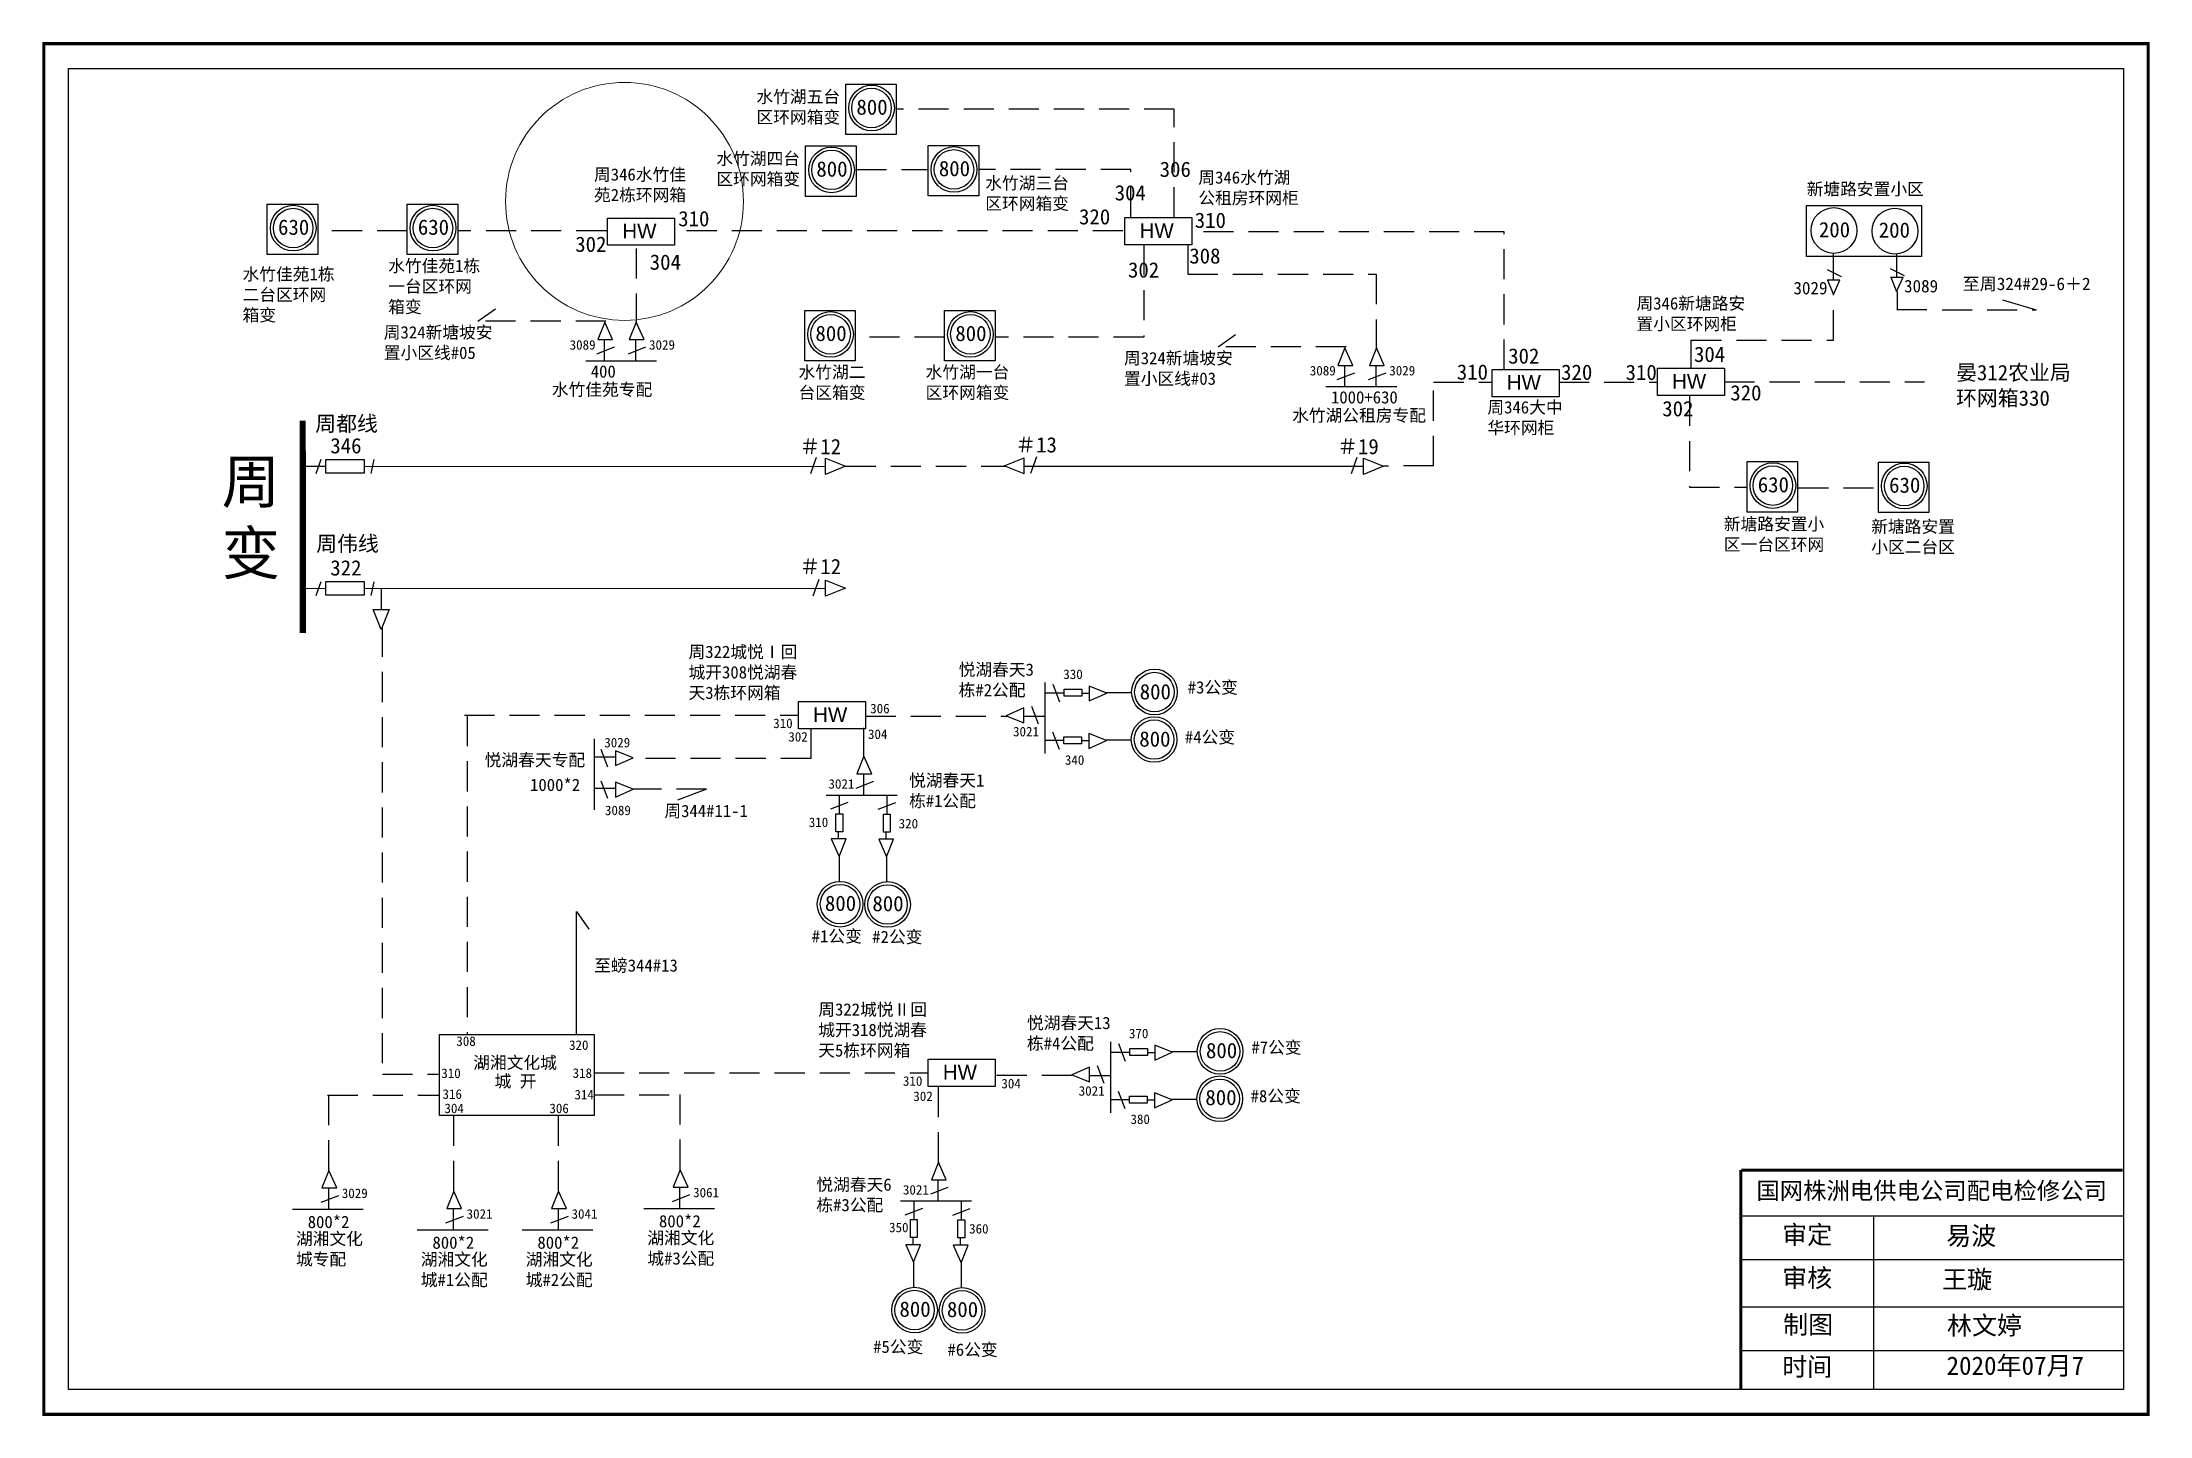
# Model space of a CAD drawing. Extents: x 18 to 362, y -18 to 207.
import ezdxf

# ---------------------------------------------------------------- set-up
doc = ezdxf.new("R2010")
doc.units = 0
doc.header["$LTSCALE"] = 0.774411
doc.linetypes.add('ACAD_ISO02W100', pattern=[15, 12, -3])
doc.linetypes.add('DASHED2', pattern=[9.525, 6.35, -3.175])
doc.layers.get('0').update_dxf_attribs({"linetype": 'CONTINUOUS'})
doc.styles.add('SimSun_txtstyle_2.01_0_0', font='simsun.ttc', dxfattribs={"height": 2.005847})
doc.styles.get("Standard").update_dxf_attribs({"font": '', "height": 2.5})
doc.styles.add('字体', font='simkai_0.ttf', dxfattribs={"height": 2.5})
doc.styles.get('Standard').set_extended_font_data('SimSun')

msp = doc.modelspace()

# ---------------------------------------------------------------- linework, layer by layer
at = {"color": 0, "linetype": 'DASHED2'}
for p, q in [((202.71, 195.66), (157.31, 195.66)), ((202.71, 177.99), (202.71, 195.66)), ((150.74, 185.8), (162.52, 185.8)), ((195.61, 185.82), (170.77, 185.82)), ((195.61, 178.06), (195.61, 185.82)), ((77.33, 175.78), (62.76, 175.78)), ((109.89, 175.78), (85.69, 175.78)), ((114.75, 172.9), (114.75, 160.69)), ((197.72, 173.45), (197.72, 158.42)), ((204.9, 173.44), (204.9, 168.69)), ((256.65, 175.63), (205.66, 175.63)), ((256.65, 153.12), (256.65, 175.63)), ((204.9, 168.69), (235.73, 168.69)), ((235.73, 168.69), (235.73, 156.47)), ((310.43, 157.89), (310.43, 165.42)), ((88.89, 161.01), (91.76, 163.06)), ((320.81, 162.9), (343.59, 162.89)), ((109.8, 161.01), (88.89, 161.01)), ((209.87, 156.8), (212.74, 158.84)), ((165.17, 158.42), (150.6, 158.42)), ((197.72, 158.42), (173.53, 158.42)), ((230.78, 156.8), (209.87, 156.8)), ((287.21, 153.4), (287.21, 157.89)), ((287.21, 157.89), (310.43, 157.89)), ((245.08, 137.38), (245.08, 151.06)), ((245.09, 151.06), (254.64, 151.06)), ((265.59, 151.06), (281.71, 151.06)), ((286.92, 148.81), (286.92, 133.87)), ((292.63, 151.11), (325.3, 151.11)), ((245.09, 137.37), (236.89, 137.34)), ((286.92, 133.87), (296.25, 133.87)), ((304.69, 133.78), (317.8, 133.78)), ((73.25, 111.07), (73.25, 38.07)), ((195.7, 100.31), (191.48, 100.31)), ((86.68, 96.63), (141.23, 96.63)), ((87.15, 96.47), (87.15, 44.5)), ((152.26, 96.5), (175.45, 96.5)), ((151.93, 94.59), (151.93, 89.72)), ((195.65, 92.55), (191.42, 92.55)), ((126.28, 84.55), (114.06, 84.55)), ((147.98, 69.52), (147.98, 73.74)), ((155.75, 69.46), (155.75, 73.69)), ((206.42, 41.6), (202.2, 41.6)), ((73.29, 38), (82.42, 38)), ((107.88, 38.19), (162.43, 38.19)), ((64.33, 34.52), (82.67, 34.52)), ((64.49, 34.55), (64.49, 22.05)), ((107.88, 34.58), (121.94, 34.58)), ((121.91, 34.67), (121.91, 22.17)), ((164.11, 35.89), (164.11, 23.4)), ((173.68, 37.79), (186.17, 37.79)), ((84.89, 31.17), (84.89, 18.67)), ((102.04, 31.17), (102.04, 18.67)), ((206.37, 33.84), (202.15, 33.84)), ((160.16, 3.19), (160.16, 7.42)), ((167.92, 3.14), (167.92, 7.37))]:
    msp.add_line(p, q, dxfattribs=at)
at = {"linetype": 'DASHED2'}
for p, q in [((194.31, 175.79), (121.51, 175.79)), ((149, 137.31), (175.1, 137.31)), ((143.31, 94.43), (143.31, 89.54)), ((143.31, 89.54), (114.09, 89.54))]:
    msp.add_line(p, q, dxfattribs=at)
at = {"color": 0, "linetype": 'Continuous'}
for p, q in [((309.44, 169.46), (311.69, 168.3)), ((310.43, 167.83), (310.43, 172.16)), ((319.72, 169.63), (321.98, 168.47)), ((320.74, 171.99), (320.74, 168.22)), ((309.43, 167.75), (311.46, 167.75)), ((309.47, 167.72), (310.43, 165.38)), ((310.43, 165.38), (311.46, 167.72)), ((319.77, 168.23), (321.81, 168.23)), ((319.81, 168.19), (320.77, 165.85)), ((320.77, 165.85), (321.81, 168.19)), ((320.84, 165.85), (320.84, 162.9)), ((338.05, 164.52), (343.59, 162.89)), ((109.53, 158.03), (109.53, 154.54)), ((114.67, 158.03), (114.67, 154.54)), ((106.52, 154.54), (118.11, 154.54)), ((230.51, 153.81), (230.51, 150.32)), ((235.65, 153.81), (235.65, 150.32)), ((227.5, 150.32), (239.09, 150.32)), ((71.86, 138.41), (71.37, 136.13)), ((70.28, 137.28), (145.73, 137.32)), ((296.25, 133.87), (296.25, 133.78)), ((70.28, 117.35), (145.73, 117.39)), ((71.86, 118.45), (71.37, 116.17)), ((73.07, 117.32), (73.07, 113.97)), ((73.07, 110.66), (71.76, 113.93)), ((71.76, 113.93), (74.41, 113.93)), ((74.41, 113.93), (73.07, 110.66)), ((181.6, 90.38), (181.6, 101.97)), ((178.11, 96.46), (181.6, 96.46)), ((107.91, 92.78), (107.91, 81.19)), ((111.4, 89.77), (107.91, 89.77)), ((151.89, 87.06), (151.89, 83.57)), ((111.4, 84.63), (107.91, 84.63)), ((145.82, 83.57), (157.4, 83.57)), ((192.32, 31.67), (192.32, 43.26)), ((188.83, 37.75), (192.32, 37.75)), ((164.07, 20.73), (164.07, 17.25)), ((64.46, 19.39), (64.46, 15.9)), ((121.87, 19.51), (121.87, 16.02)), ((157.99, 17.25), (169.58, 17.25)), ((58.57, 15.9), (70.16, 15.9)), ((84.85, 16.01), (84.85, 12.52)), ((102, 16.01), (102, 12.52)), ((115.99, 16.02), (127.58, 16.02)), ((78.97, 12.52), (90.56, 12.52)), ((96.12, 12.52), (107.7, 12.52))]:
    msp.add_line(p, q, dxfattribs=at)
at = {"linetype": 'Continuous'}
for p, q in [((109.63, 160.88), (108.48, 158.02)), ((110.91, 158.02), (109.63, 160.88)), ((114.76, 160.88), (113.62, 158.02)), ((116.05, 158.02), (114.76, 160.88)), ((111.16, 156.75), (108.3, 155.65)), ((108.48, 158.02), (110.91, 158.02)), ((116.3, 156.75), (113.43, 155.65)), ((113.62, 158.02), (116.05, 158.02)), ((230.6, 156.66), (229.46, 153.8)), ((231.89, 153.8), (230.6, 156.66)), ((235.74, 156.66), (234.6, 153.8)), ((237.03, 153.8), (235.74, 156.66)), ((232.14, 152.53), (229.27, 151.43)), ((229.46, 153.8), (231.89, 153.8)), ((237.28, 152.53), (234.41, 151.43)), ((234.6, 153.8), (237.03, 153.8)), ((63.2, 138.41), (62.4, 136.09)), ((144.2, 138.73), (143.24, 136.05)), ((145.73, 138.65), (149, 137.31)), ((145.73, 135.99), (145.73, 138.65)), ((174.9, 137.39), (178.17, 138.7)), ((178.17, 137.31), (178.17, 138.7)), ((180.18, 138.84), (179.22, 136.15)), ((232.57, 138.73), (231.61, 136.05)), ((233.61, 135.99), (233.61, 138.65)), ((233.61, 138.65), (236.88, 137.31)), ((149, 137.31), (145.73, 135.99)), ((178.17, 136.05), (174.9, 137.39)), ((178.17, 136.05), (178.17, 137.3)), ((236.88, 137.31), (233.61, 135.99)), ((63.2, 118.45), (62.4, 116.13)), ((144.61, 118.78), (143.65, 116.09)), ((145.73, 116.06), (145.73, 118.72)), ((145.73, 118.72), (149, 117.38)), ((149, 117.38), (145.73, 116.06)), ((181.63, 100.29), (184.7, 100.29)), ((182.85, 101.69), (183.96, 98.82)), ((188.77, 100.18), (187.65, 100.18)), ((191.67, 100.25), (188.81, 101.4)), ((188.81, 101.4), (188.81, 98.96)), ((188.81, 98.96), (191.67, 100.25)), ((178.12, 97.84), (175.25, 96.55)), ((175.25, 96.55), (178.12, 95.41)), ((178.12, 95.41), (178.12, 97.84)), ((179.38, 98.09), (180.49, 95.22)), ((182.8, 93.93), (183.91, 91.06)), ((191.61, 92.49), (188.75, 93.64)), ((188.75, 93.64), (188.75, 91.2)), ((110.12, 88.14), (109.02, 91)), ((111.39, 90.82), (111.39, 88.39)), ((114.25, 89.67), (111.39, 90.82)), ((111.39, 88.39), (114.25, 89.67)), ((151.99, 89.91), (150.84, 87.05)), ((153.28, 87.05), (151.99, 89.91)), ((181.58, 92.53), (184.65, 92.53)), ((188.72, 92.42), (187.59, 92.42)), ((188.75, 91.2), (191.61, 92.49)), ((150.84, 87.05), (153.28, 87.05)), ((110.12, 83), (109.02, 85.87)), ((111.39, 85.68), (111.39, 83.25)), ((114.25, 84.53), (111.39, 85.68)), ((111.39, 83.25), (114.25, 84.53)), ((126.28, 84.55), (121.54, 82.75)), ((147.96, 83.59), (147.96, 80.51)), ((153.53, 85.78), (150.66, 84.68)), ((155.72, 83.53), (155.72, 80.46)), ((149.37, 82.36), (146.5, 81.26)), ((157.13, 82.31), (154.26, 81.21)), ((146.64, 76.41), (147.93, 73.55)), ((149.07, 76.41), (146.64, 76.41)), ((147.85, 76.44), (147.85, 77.57)), ((147.93, 73.55), (149.07, 76.41)), ((154.4, 76.36), (155.69, 73.5)), ((156.83, 76.36), (154.4, 76.36)), ((155.62, 76.39), (155.62, 77.52)), ((155.69, 73.5), (156.83, 76.36)), ((105.03, 44.47), (105.03, 64.57)), ((105.03, 64.57), (107, 61.69)), ((192.35, 41.58), (195.43, 41.58)), ((193.58, 42.98), (194.68, 40.12)), ((199.5, 41.47), (198.37, 41.47)), ((202.39, 41.55), (199.53, 42.69)), ((199.53, 42.69), (199.53, 40.26)), ((199.53, 40.26), (202.39, 41.55)), ((188.84, 39.13), (185.98, 37.85)), ((188.84, 36.7), (188.84, 39.13)), ((190.11, 39.38), (191.21, 36.52)), ((185.98, 37.85), (188.84, 36.7)), ((193.53, 35.22), (194.63, 32.35)), ((202.34, 33.78), (199.48, 34.93)), ((199.48, 34.93), (199.48, 32.5)), ((192.3, 33.82), (195.38, 33.82)), ((199.45, 33.71), (198.32, 33.71)), ((199.48, 32.5), (202.34, 33.78)), ((64.55, 22.24), (63.41, 19.38)), ((65.84, 19.38), (64.55, 22.24)), ((121.97, 22.36), (120.82, 19.5)), ((123.25, 19.5), (121.97, 22.36)), ((164.17, 23.59), (163.02, 20.73)), ((163.02, 20.73), (165.45, 20.73)), ((165.45, 20.73), (164.17, 23.59)), ((66.09, 18.11), (63.22, 17.01)), ((63.41, 19.38), (65.84, 19.38)), ((84.95, 18.86), (83.8, 16)), ((86.23, 16), (84.95, 18.86)), ((102.09, 18.86), (100.95, 16)), ((103.38, 16), (102.09, 18.86)), ((123.5, 18.23), (120.64, 17.13)), ((120.82, 19.5), (123.25, 19.5)), ((160.14, 17.26), (160.14, 14.19)), ((165.7, 19.46), (162.84, 18.35)), ((86.48, 14.74), (83.62, 13.63)), ((83.8, 16), (86.23, 16)), ((103.63, 14.74), (100.76, 13.63)), ((100.95, 16), (103.38, 16)), ((161.54, 16.04), (158.68, 14.94)), ((169.3, 15.99), (166.44, 14.88)), ((167.9, 17.21), (167.9, 14.14)), ((295.36, 14.8), (357.73, 14.8)), ((317.01, 14.79), (317.01, -13.54)), ((160.03, 10.12), (160.03, 11.25)), ((167.79, 10.07), (167.79, 11.2)), ((158.82, 10.09), (160.11, 7.23)), ((161.25, 10.09), (158.82, 10.09)), ((160.11, 7.23), (161.25, 10.09)), ((166.58, 10.04), (167.87, 7.17)), ((169.01, 10.04), (166.58, 10.04)), ((167.87, 7.17), (169.01, 10.04)), ((295.36, 7.7), (357.73, 7.7)), ((295.36, -0.05), (357.73, -0.05)), ((295.36, -7.16), (357.73, -7.16))]:
    msp.add_line(p, q, dxfattribs=at)
at = {"linetype": 'ACAD_ISO02W100'}
for p, q in [((64.03, 137.27), (60.68, 137.25)), ((64.03, 117.31), (60.68, 117.29))]:
    msp.add_line(p, q, dxfattribs=at)
at = {"color": 0, "linetype": 'ByBlock'}
msp.add_line((178.17, 137.31), (233.61, 137.31), dxfattribs=at)
at = {"linetype": 'Continuous', "const_width": 0.5}
msp.add_lwpolyline([(17.93, 206.36), (361.9, 206.36), (361.9, -17.61), (17.93, -17.61)], close=True, dxfattribs=at)
at = {"linetype": 'Continuous'}
for points in [[(21.97, 202.31), (357.86, 202.31), (357.86, -13.56), (21.97, -13.56)], [(184.7, 99.73), (184.7, 100.86), (187.62, 100.86), (187.62, 99.73)], [(184.64, 91.97), (184.64, 93.1), (187.57, 93.1), (187.57, 91.97)], [(147.41, 80.52), (148.53, 80.52), (148.53, 77.6), (147.41, 77.6)], [(155.17, 80.47), (156.3, 80.47), (156.3, 77.54), (155.17, 77.54)], [(195.42, 41.02), (195.42, 42.15), (198.34, 42.15), (198.34, 41.02)], [(195.37, 33.26), (195.37, 34.39), (198.29, 34.39), (198.29, 33.26)], [(159.58, 14.2), (160.71, 14.2), (160.71, 11.27), (159.58, 11.27)], [(167.35, 14.15), (168.47, 14.15), (168.47, 11.22), (167.35, 11.22)]]:
    msp.add_lwpolyline(points, close=True, dxfattribs=at)
at = {"color": 0, "linetype": 'Continuous'}
for points in [[(149.01, 199.76), (157.27, 199.76), (157.27, 191.51), (149.01, 191.51)], [(142.46, 189.65), (150.72, 189.65), (150.72, 181.4), (142.46, 181.4)], [(162.48, 189.73), (170.74, 189.73), (170.74, 181.48), (162.48, 181.48)], [(54.48, 180.14), (62.74, 180.14), (62.74, 171.89), (54.48, 171.89)], [(77.33, 180.14), (85.59, 180.14), (85.59, 171.89), (77.33, 171.89)], [(306.03, 179.94), (324.84, 179.94), (324.84, 171.6), (306.03, 171.6)], [(110.09, 177.87), (121.04, 177.87), (121.04, 173.42), (110.09, 173.42)], [(194.63, 177.95), (205.59, 177.95), (205.59, 173.5), (194.63, 173.5)], [(142.32, 162.78), (150.57, 162.78), (150.57, 154.53), (142.32, 154.53)], [(165.17, 162.78), (173.43, 162.78), (173.43, 154.53), (165.17, 154.53)], [(254.64, 153.13), (265.59, 153.13), (265.59, 148.67), (254.64, 148.67)], [(281.66, 153.33), (292.61, 153.33), (292.61, 148.88), (281.66, 148.88)], [(64.02, 138.42), (70.28, 138.42), (70.28, 136.19), (64.02, 136.19)], [(296.32, 138.07), (304.58, 138.07), (304.58, 129.82), (296.32, 129.82)], [(317.79, 138), (326.05, 138), (326.05, 129.74), (317.79, 129.74)], [(64.02, 118.46), (70.28, 118.46), (70.28, 116.24), (64.02, 116.24)], [(141.27, 98.87), (152.23, 98.87), (152.23, 94.41), (141.27, 94.41)], [(82.61, 44.44), (107.91, 44.44), (107.91, 31.2), (82.61, 31.2)], [(162.47, 40.42), (173.43, 40.42), (173.43, 35.97), (162.47, 35.97)]]:
    msp.add_lwpolyline(points, close=True, dxfattribs=at)
at = {"linetype": 'Continuous'}
for points, const_width in [([(60.27, 144.78), (60.29, 110.05)], 1), ([(295.32, 22.3), (295.32, -13.42)], 0.5), ([(295.36, 22.3), (357.73, 22.3)], 0.5)]:
    msp.add_lwpolyline(points, dxfattribs=dict(at, const_width=const_width))
at = {"color": 12, "linetype": 'Continuous', "lineweight": 0, "ltscale": 0.755563, "true_color": 0xc00000}
msp.add_circle((112.86, 180.59), 19.44, dxfattribs=at)
at = {"color": 0, "linetype": 'Continuous'}
for centre, radius in [((153.24, 195.85), 3.73), ((153.23, 195.85), 3.23), ((146.69, 185.73), 3.73), ((166.71, 185.81), 3.73), ((146.68, 185.74), 3.23), ((166.7, 185.82), 3.23), ((58.71, 176.22), 3.73), ((58.7, 176.23), 3.23), ((81.56, 176.22), 3.73), ((81.55, 176.23), 3.23), ((310.52, 175.84), 3.74), ((320.49, 175.73), 3.74), ((146.54, 158.86), 3.73), ((146.54, 158.87), 3.23), ((169.39, 158.86), 3.73), ((169.39, 158.87), 3.23), ((300.55, 134.15), 3.73), ((322.02, 134.08), 3.73), ((300.54, 134.15), 3.23), ((322.01, 134.08), 3.23), ((199.47, 100.42), 3.73), ((199.46, 100.41), 3.23), ((199.42, 92.66), 3.73), ((199.41, 92.65), 3.23), ((148.09, 65.75), 3.73), ((148.09, 65.75), 3.23), ((155.85, 65.7), 3.73), ((155.85, 65.7), 3.23), ((210.19, 41.71), 3.73), ((210.19, 41.7), 3.23), ((210.14, 33.95), 3.73), ((210.13, 33.94), 3.23), ((160.27, -0.58), 3.73), ((160.26, -0.57), 3.23), ((168.03, -0.63), 3.73), ((168.02, -0.62), 3.23)]:
    msp.add_circle(centre, radius, dxfattribs=at)

# ---------------------------------------------------------------- texts
at = {"color": 0, "linetype": 'Continuous', "attachment_point": 1}
for s, insert, char_height, width in [('水竹湖五台区环网箱变', (134.42, 198.7), 2.006, 15.5913), ('800', (150.76, 197.25), 2.5, 5.6554), ('水竹湖四台区环网箱变', (127.87, 188.59), 2.006, 15.5913), ('800', (144.21, 187.13), 2.5, 5.6554), ('800', (164.23, 187.21), 2.5, 5.6554), ('306', (200.32, 187.09), 2.5, 5.6554), ('水竹湖三台区环网箱变', (171.82, 184.59), 2.006, 14.3681), ('304', (192.97, 183.25), 2.5, 5.6554), ('\\pt24.07;新塘路安置小区', (306.07, 183.62), 2.0058, 28.0808), ('320', (187.14, 179.33), 2.5, 5.6554), ('630', (56.23, 177.63), 2.5, 5.6554), ('630', (79.08, 177.63), 2.5, 5.6554), ('310', (121.63, 179.02), 2.5, 5.6554), ('310', (206.05, 178.76), 2.5, 5.6554), ('200', (308.06, 177.22), 2.5, 5.6554), ('200', (317.85, 177.16), 2.5, 5.6554), ('302', (104.8, 174.84), 2.5, 5.6554), ('308', (205.16, 172.93), 2.5, 5.6554), ('水竹佳苑1栋一台区环网箱变', (74.23, 171.06), 2.0058, 15.7343), ('304', (116.98, 171.92), 2.5, 5.6554), ('302', (195.14, 170.64), 2.5, 5.6554), ('3029', (303.9, 167.45), 2.047, 4.8237), ('3089', (321.98, 167.77), 2.047, 4.8237), ('至周324#29-6＋2', (331.56, 168.14), 2.047, 22.6476), ('周346新塘路安置小区环网柜', (278.25, 164.93), 2.0058, 19.9109), ('周324新塘坡安置小区线#05', (73.51, 160.2), 2.0058, 18.6038), ('800', (144.06, 160.27), 2.5, 5.6554), ('800', (166.92, 160.27), 2.5, 5.6554), ('周324新塘坡安置小区线#03', (194.49, 155.98), 2.0058, 18.6038), ('302', (257.28, 156.58), 2.5, 5.6554), ('304', (287.65, 156.85), 2.5, 5.6554), ('水竹湖二台区箱变', (141.3, 153.7), 2.006, 13.1809), ('水竹湖一台区环网箱变', (162.07, 153.7), 2.006, 15.7343), ('310', (248.88, 153.96), 2.5, 5.6554), ('320', (265.93, 153.93), 2.5, 5.6554), ('310', (276.47, 153.91), 2.5, 5.6554), ('晏312农业局环网箱330', (330.48, 153.87), 2.5, 19.8233), ('周346大中华环网柜', (253.88, 147.95), 2.006, 13.1072), ('320', (293.58, 150.56), 2.5, 5.6554), ('周都线', (62.31, 145.53), 2.5, 10.9958), ('302', (282.46, 147.97), 2.5, 5.6554), ('346', (64.77, 141.92), 2.5, 5.6554), ('630', (298.07, 135.55), 2.5, 5.6554), ('630', (319.54, 135.48), 2.5, 5.6554), ('新塘路安置小区一台区环网', (292.52, 128.87), 2.0058, 17.8238), ('新塘路安置小区二台区', (316.61, 128.46), 2.006, 14.2905), ('周伟线', (62.47, 125.92), 2.5, 10.9958), ('322', (64.77, 121.96), 2.5, 5.6554), ('周322城悦Ⅰ回城开308悦湖春天3栋环网箱', (123.32, 107.99), 2.0058, 19.3585), ('悦湖春天3栋#2公配', (167.46, 105.09), 2.006, 14.2876), ('800', (197.06, 101.72), 2.5, 5.6554), ('#3公变', (204.9, 102.18), 2.006, 14.2876), ('800', (196.99, 93.99), 2.5, 5.6554), ('#4公变', (204.44, 94.05), 2.006, 14.2876), ('悦湖春天专配', (90, 90.32), 2.006, 17.3095), ('1000*2', (97.42, 86.25), 2.006, 17.3095), ('悦湖春天1栋#1公配', (159.36, 86.98), 2.006, 14.2876), ('周344#11-1', (119.37, 81.99), 2.006, 14.2876), ('800', (145.61, 67.15), 2.5, 5.6554), ('800', (153.37, 67.1), 2.5, 5.6554), ('#1公变', (143.45, 61.52), 2.006, 14.2876), ('#2公变', (153.34, 61.41), 2.006, 14.2876), ('至螃344#13', (107.91, 56.74), 2.006, 14.2876), ('周322城悦Ⅱ回城开318悦湖春天5栋环网箱', (144.52, 49.55), 2.0058, 18.8668), ('悦湖春天13栋#4公配', (178.63, 47.35), 2.0058, 14.2876), ('800', (207.89, 43.09), 2.5, 5.6554), ('#7公变', (215.31, 43.35), 2.006, 14.2876), ('800', (207.79, 35.41), 2.5, 5.6554), ('#8公变', (215.19, 35.4), 2.006, 14.2876), ('悦湖春天6栋#3公配', (144.21, 20.94), 2.006, 14.2876), ('800', (157.79, 0.83), 2.5, 5.6554), ('800', (165.55, 0.78), 2.5, 5.6554), ('#5公变', (153.49, -5.57), 2.006, 14.2876), ('#6公变', (165.64, -6.04), 2.006, 14.2876)]:
    msp.add_mtext(s, dxfattribs=dict(at, insert=insert, char_height=char_height, width=width))
at = {"color": 7, "linetype": 'Continuous', "char_height": 2.0058, "attachment_point": 1, "style": 'SimSun_txtstyle_2.01_0_0'}
for s, insert, width in [('周346水竹佳苑2栋环网箱', (107.87, 185.99), 17.635), ('周346水竹湖^M^J公租房环网柜', (206.64, 185.5), 17.635), ('水竹佳苑1栋二台区环网箱变', (50.43, 169.7), 15.7343)]:
    msp.add_mtext(s, dxfattribs=dict(at, insert=insert, width=width))
at = {"color": 0, "char_height": 2.4, "width": 21.1962, "attachment_point": 1, "style": '字体'}
for insert in [(112.5, 176.95), (197.04, 177.03), (257.04, 152.2), (284.06, 152.41), (143.68, 97.94), (164.88, 39.5)]:
    msp.add_mtext('{\\fArial|b0|i0|c0|p32;HW}', dxfattribs=dict(at, insert=insert))
at = {"linetype": 'Continuous', "attachment_point": 1}
for s, insert, char_height, width in [('3089', (103.89, 157.92), 1.557, 3.5233), ('3029', (116.87, 157.92), 1.557, 3.5233), ('400', (107.34, 153.8), 2.006, 19.9109), ('3089', (224.86, 153.71), 1.557, 3.5233), ('3029', (237.85, 153.71), 1.557, 3.5233), ('水竹佳苑专配', (100.98, 150.85), 2.006, 23.7657), ('1000+630', (228.32, 149.58), 2.006, 19.9109), ('水竹湖公租房专配', (221.96, 146.63), 2.006, 23.7657), ('＃12', (141.45, 141.78), 2.5, 9.2977), ('＃13', (176.72, 142.07), 2.5, 9.2977), ('＃19', (229.32, 141.78), 2.5, 8.893), ('＃12', (141.45, 122.18), 2.5, 9.9144), ('330', (184.57, 104.1), 1.557, 3.5233), ('306', (153.01, 98.5), 1.557, 3.5233), ('310', (137.16, 96.08), 1.557, 3.5233), ('302', (139.63, 93.88), 1.557, 3.5233), ('304', (152.65, 94.31), 1.557, 3.5233), ('3021', (176.36, 94.73), 1.557, 3.5233), ('3029', (109.55, 92.93), 1.557, 3.5233), ('340', (184.83, 90.09), 1.557, 3.5233), ('3021', (146.19, 86.18), 1.557, 3.5233), ('3089', (109.66, 81.86), 1.557, 3.5233), ('310', (142.97, 79.91), 1.557, 3.5233), ('320', (157.66, 79.7), 1.557, 3.5233), ('370', (195.3, 45.4), 1.557, 3.5233), ('308', (85.37, 44.15), 1.557, 3.5233), ('320', (103.79, 43.5), 1.557, 3.5233), ('310', (82.91, 38.9), 1.557, 3.5233), ('湖湘文化城', (88.13, 40.86), 2.006, 19.9109), ('城 开', (91.62, 37.83), 2.006, 19.9109), ('318', (104.37, 38.93), 1.557, 3.5233), ('316', (83.11, 35.5), 1.557, 3.5233), ('314', (104.68, 35.41), 1.557, 3.5233), ('310', (158.36, 37.63), 1.557, 3.5233), ('302', (160.06, 35.14), 1.557, 3.5233), ('304', (174.45, 37.21), 1.557, 3.5233), ('3021', (187.09, 36.02), 1.557, 3.5233), ('304', (83.43, 33.17), 1.557, 3.5233), ('306', (100.58, 33.17), 1.557, 3.5233), ('380', (195.55, 31.39), 1.557, 3.5233), ('3029', (66.65, 19.29), 1.557, 3.5233), ('3061', (124.07, 19.41), 1.557, 3.5233), ('3021', (158.36, 19.86), 1.557, 3.5233), ('800*2', (61.08, 14.83), 2.006, 19.9109), ('3021', (87.05, 15.91), 1.557, 3.5233), ('3041', (104.2, 15.91), 1.557, 3.5233), ('800*2', (118.49, 14.95), 2.006, 19.9109), ('湖湘文化城专配', (59.16, 12.09), 2.006, 11.8742), ('800*2', (81.47, 11.45), 2.006, 19.9109), ('800*2', (98.62, 11.45), 2.006, 19.9109), ('湖湘文化城#3公配', (116.58, 12.21), 2.006, 11.8742), ('350', (156.1, 13.71), 1.557, 3.5233), ('360', (169.18, 13.49), 1.557, 3.5233), ('湖湘文化城#1公配', (79.56, 8.71), 2.006, 11.8742), ('湖湘文化城#2公配', (96.71, 8.71), 2.006, 11.8742)]:
    msp.add_mtext(s, dxfattribs=dict(at, insert=insert, char_height=char_height, width=width))
at = {"linetype": 'Continuous', "attachment_point": 1, "style": '字体'}
for s, insert, char_height, width in [('周 变', (47.02, 138.31), 7, 15.7237), ('{\\fSimSun|b0|i0|c134|p2;国网株洲电供电公司配电检修公司}', (297.85, 20.33), 2.8, 82.0179), ('审定', (302.06, 13.24), 3, 23.4615), ('{\\fSimSun|b0|i0|c134|p2;易波}', (328.86, 13.07), 3, 23.4615), ('审核', (302.06, 6.18), 3, 23.4615), ('{\\fSimSun|b0|i0|c134|p2;王璇}', (328.2, 5.94), 3, 33.0539), ('制图', (302.22, -1.45), 3, 23.4615), ('{\\fSimSun|b0|i0|c134|p2;林文婷}', (328.99, -1.58), 3, 23.4615), ('时间', (302.06, -8.33), 3, 23.4615), ('{\\fSimSun|b0|i0|c134|p2;2020年07月7}', (328.93, -8.16), 3, 26.733)]:
    msp.add_mtext(s, dxfattribs=dict(at, insert=insert, char_height=char_height, width=width))

doc.saveas('drawing.dxf')
